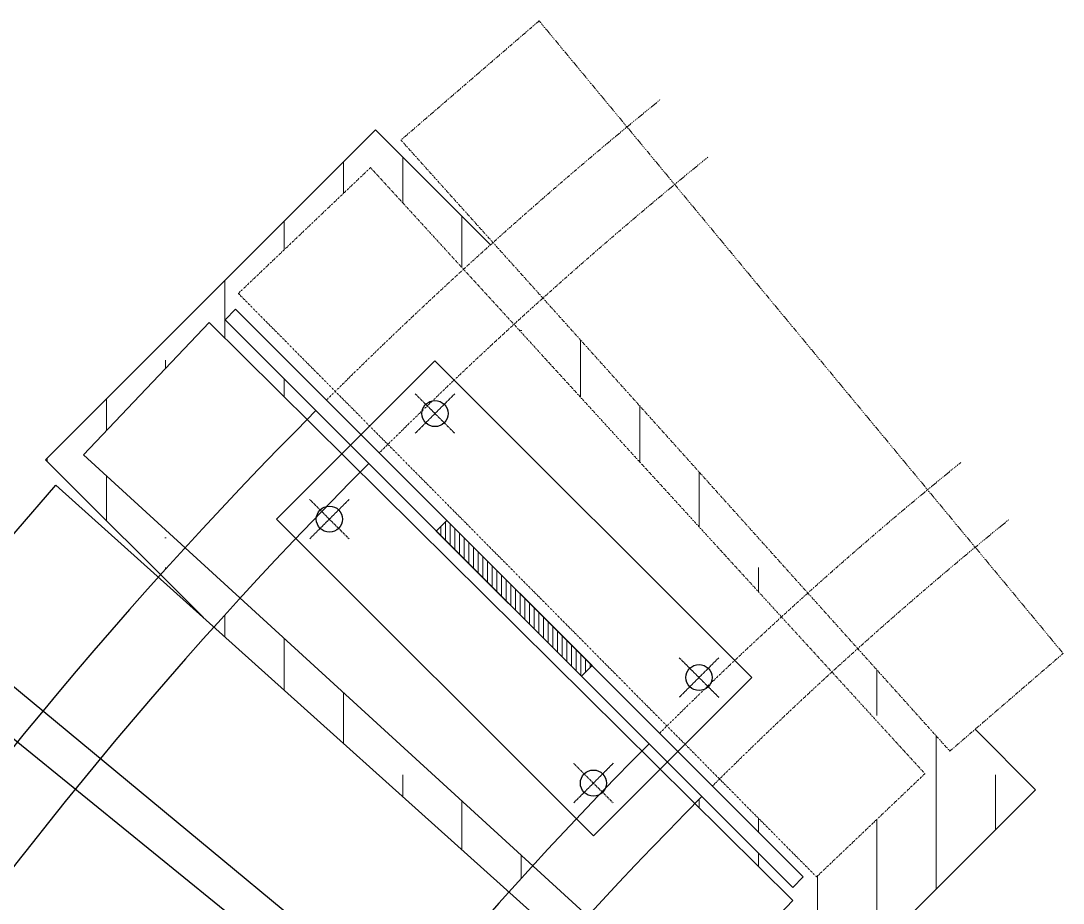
# Model space of a CAD drawing. Header units: millimetres. Extents: x 5064 to 28824, y 3085 to 7285.
# Drawn here: x 19349 to 19908, y 6018 to 6490 of the extents above; entities that cross this region are included whole.
import ezdxf
from ezdxf.lldxf.tags import DXFTag

# ---------------------------------------------------------------- set-up
doc = ezdxf.new("R2010")
doc.units = ezdxf.units.MM
doc.header["$LTSCALE"] = 0.3
doc.linetypes.add('DashDot', pattern=[15, 9, -3, 0, -3])
doc.linetypes.add('Dot', pattern=[6.35, 0, -6.35])
doc.layers.add('SRAFY', color=251, linetype='Continuous', lineweight=13)
tags = doc.linetypes.add('HIDDEN2', pattern=[4.7625, 3.175, -1.5875]).pattern_tags.tags
tags[6:7] = [DXFTag(74, 4), DXFTag(75, 0), DXFTag(340, '0'), DXFTag(46, 0.0), DXFTag(50, 0.0), DXFTag(44, 0.0), DXFTag(45, 0.0)]
tags[4:5] = [DXFTag(74, 4), DXFTag(75, 0), DXFTag(340, '0'), DXFTag(46, 0.0), DXFTag(50, 0.0), DXFTag(44, 0.0), DXFTag(45, 0.0)]

msp = doc.modelspace()

# ---------------------------------------------------------------- hatches: boundary and pattern name
at = {"layer": 'SRAFY'}
h = msp.add_hatch(dxfattribs=at)
h.set_pattern_fill('ANSI35', color=256, scale=10, angle=45)
h.set_pattern_definition([(90, (-6385.76, -2470.425), (-63.5, 1e-14), []), (90, (-6354.01, -2438.675), (-63.5, 1e-14), [79.375, -15.875, 0, -15.875])])
h.paths.add_polyline_path([(19382.99, 6257.79), (19450.43, 6328.63), (19502.86, 6276.67, -0.000702), (19507.54, 6281.39), (19458.88, 6330.05), (19464.54, 6335.7), (19513.2, 6287.04, -0.000702), (19517.92, 6291.73), (19465.96, 6344.16), (19536.79, 6411.6), (19586.61, 6357.13, -0.002066), (19601.09, 6370.27), (19539.49, 6431.87), (19362.72, 6255.09), (19424.32, 6193.49, -0.002066), (19437.46, 6207.98)])
h.paths.add_polyline_path([(19466.97, 6180.98, 0.00225), (19452.91, 6165.47), (19610.91, 6023.56, -0.00225), (19623.69, 6037.65)])
h.paths.add_polyline_path([(19893.05, 6078.32), (19860.65, 6110.71), (19847.08, 6099), (19797.76, 6153.91, 0.00225), (19783.93, 6141.38), (19833.74, 6086.91), (19775.68, 6031.63), (19723.72, 6084.06, 0.000643), (19719.94, 6080.3), (19768.6, 6031.65), (19762.94, 6025.99), (19714.29, 6074.64, 0.000643), (19710.53, 6070.86), (19762.95, 6018.9), (19707.67, 5960.84), (19653.21, 6010.66, 0.00225), (19640.67, 5996.83), (19695.59, 5947.5), (19683.88, 5933.93), (19716.27, 5901.54)])
h.paths.add_polyline_path([(19629.12, 6341.67, 0.00225), (19613.6, 6327.61), (19756.93, 6170.9, -0.00225), (19771.03, 6183.67)])
h = msp.add_hatch(dxfattribs=at)
h.set_pattern_fill('ANSI31', color=256, scale=20, angle=45, style=0)
h.set_pattern_definition([(90, (28441.883, 54939.7576), (-2.5, 4e-16), [])])
h.paths.add_polyline_path([(19577.68, 6222.56), (19572.02, 6216.91), (19649.8, 6139.13), (19655.46, 6144.78)])

# ---------------------------------------------------------------- linework, layer by layer
at = {"linetype": 'DashDot', "ltscale": 0.1}
for p, q in [((19560.71, 6290.45), (19581.92, 6269.23)), ((19581.92, 6290.45), (19560.71, 6269.23)), ((19504.14, 6233.88), (19525.35, 6212.67)), ((19525.35, 6233.88), (19504.14, 6212.67)), ((19702.13, 6149.03), (19723.34, 6127.81)), ((19723.34, 6149.03), (19702.13, 6127.81)), ((19645.56, 6092.46), (19666.77, 6071.24)), ((19666.77, 6092.46), (19645.56, 6071.24))]:
    msp.add_line(p, q, dxfattribs=at)
at = {"linetype": 'Dot', "ltscale": 0.1}
for points in [[(19627.13, 6490.23), (19553.07, 6426.34), (19847.08, 6099), (19907.79, 6151.36), (19627.13, 6490.23)], [(19536.79, 6411.6), (19465.96, 6344.16), (19775.68, 6031.63), (19833.74, 6086.91), (19536.79, 6411.6)]]:
    msp.add_lwpolyline(points, dxfattribs=at)
for points in [[(19601.09, 6370.27), (19539.49, 6431.87), (19362.72, 6255.09), (19447.28, 6170.53)], [(19683.88, 5933.93), (19716.27, 5901.54), (19893.05, 6078.32), (19860.65, 6110.71)]]:
    msp.add_lwpolyline(points)
at = {"ltscale": 3}
msp.add_lwpolyline([(19464.54, 6335.7), (19768.6, 6031.65), (19762.94, 6025.99), (19458.88, 6330.05)], close=True, dxfattribs=at)
for points in [[(19382.99, 6257.79), (19450.43, 6328.63), (19762.95, 6018.9), (19707.67, 5960.84), (19382.99, 6257.79)], [(19304.36, 6167.46), (19368.24, 6241.52), (19695.59, 5947.5), (19643.22, 5886.8), (19304.36, 6167.46)], [(19230.25, 6073.38), (19290.43, 6150.48), (19631.8, 5872.89), (19582.48, 5809.68), (19230.25, 6073.38)]]:
    msp.add_lwpolyline(points, dxfattribs=at)
for points in [[(19486.46, 6223.27), (19656.17, 6053.57), (19741.02, 6138.42), (19571.31, 6308.12)], [(19572.02, 6216.91), (19649.8, 6139.13), (19655.46, 6144.78), (19577.68, 6222.56)]]:
    msp.add_lwpolyline(points, close=True)
for centre in [(19571.31, 6279.84), (19514.75, 6223.27), (19712.74, 6138.42), (19656.17, 6081.85)]:
    msp.add_circle(centre, 7)
at = {"linetype": 'Dot', "ltscale": 0.1}
for radius, start, end in [(2366.19, 129.07779, 134.90314), (2326.19, 129.06825, 134.90148), (2113.81, 129.01152, 134.89158), (2073.81, 128.99954, 134.88949)]:
    msp.add_arc((21183.52, 4611.07), radius, start, end, dxfattribs=at)
at = {"linetype": 'HIDDEN2'}
for radius, start, end in [(2366.19, 135.09686, 179.90314), (2326.19, 135.09852, 179.90148), (2113.81, 135.10842, 179.89158), (2073.81, 135.11051, 179.88949)]:
    msp.add_arc((21183.52, 4611.07), radius, start, end, dxfattribs=at)

doc.saveas('drawing.dxf')
